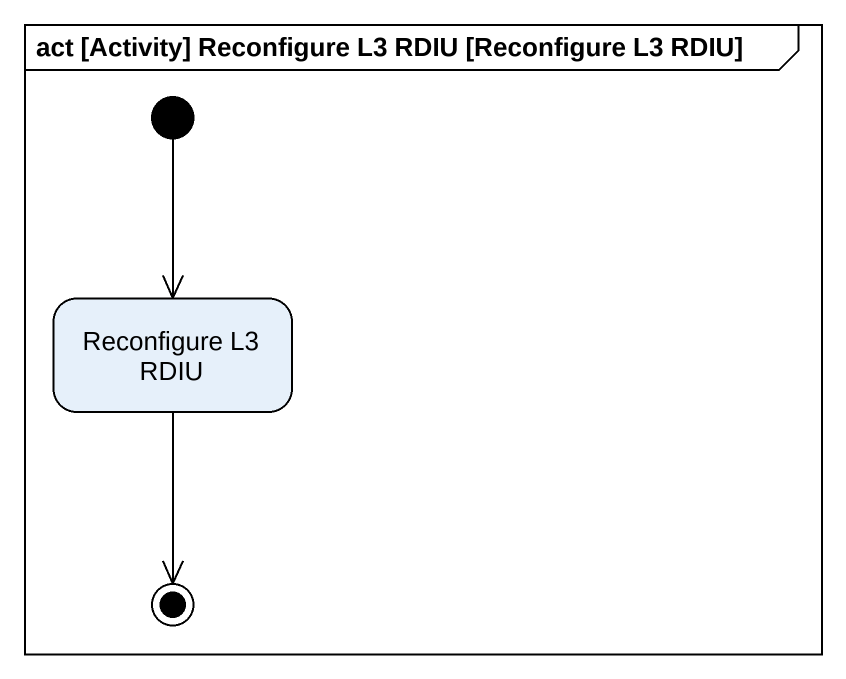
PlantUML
@startuml
mainframe act [Activity] Reconfigure L3 RDIU [Reconfigure L3 RDIU]
hide empty description
state "Reconfigure L3 RDIU" as Reconfigure_L3_RDIU
[*] --> Reconfigure_L3_RDIU
Reconfigure_L3_RDIU --> [*]
@enduml
